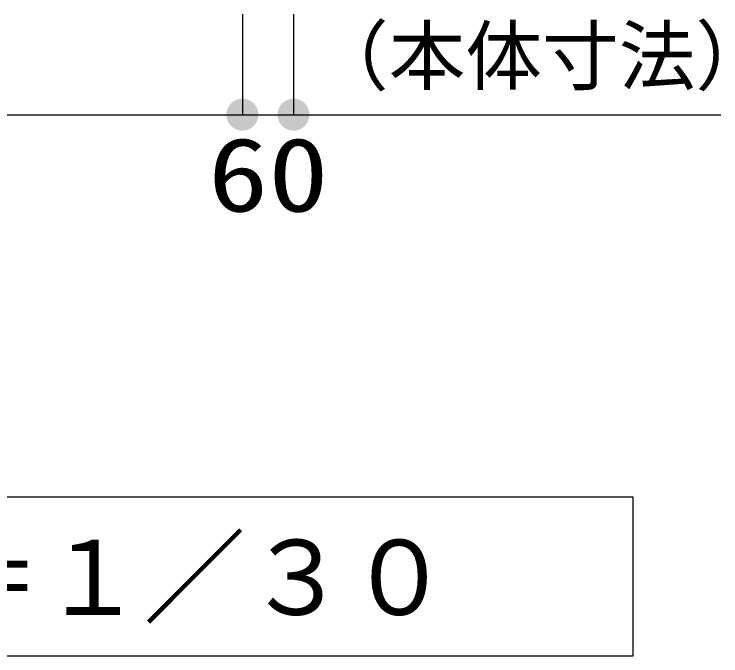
# Model space of a CAD drawing. Units: millimetres, scale not verified. Extents: x -22990 to 8910, y -6308 to 6308.
# Drawn here: x 1229 to 2058, y -4908 to -4156 of the extents above; entities that cross this region are included whole.
import ezdxf
from ezdxf.enums import TextEntityAlignment as Align

# ---------------------------------------------------------------- set-up
doc = ezdxf.new("R2010")
doc.units = ezdxf.units.MM
doc.header["$LTSCALE"] = 30
doc.layers.add('0-3_機器', color=3, linetype='Continuous', lineweight=25)
doc.layers.add('0-F_00クル-フ-6寸法', color=132, linetype='Continuous', lineweight=25)
doc.styles.add('ＭＳ ゴシック', font='')
doc.styles.get('ＭＳ ゴシック').set_extended_font_data('MS Gothic')

msp = doc.modelspace()

# ---------------------------------------------------------------- linework, layer by layer
at = {"layer": '0-3_機器'}
msp.add_lwpolyline([(1955.4, -4908.31), (1955.4, -4722), (-73.93, -4722), (-73.93, -4908.31)], close=True, dxfattribs=at)
at = {"layer": '0-F_00クル-フ-6寸法', "color": 4}
for p, q in [((1496.89, -4155.69), (1496.89, -4273.61)), ((1496.89, -4155.69), (1496.89, -4273.61)), ((1556.89, -4155.69), (1556.89, -4273.61)), ((476.9, -4273.61), (1496.89, -4273.61)), ((1496.89, -4273.61), (1556.89, -4273.61)), ((1547.52, -4273.61), (2058.38, -4273.61))]:
    msp.add_line(p, q, dxfattribs=at)
at = {"layer": '0-F_00クル-フ-6寸法'}
for points in [[(1496.89, -4273.61), (1481.72, -4262.59), (1483.22, -4260.78)], [(1496.89, -4273.61), (1481.72, -4262.59), (1483.22, -4260.78)], [(1496.89, -4273.61), (1483.22, -4260.78), (1484.94, -4259.16)], [(1496.89, -4273.61), (1483.22, -4260.78), (1484.94, -4259.16)], [(1496.89, -4273.61), (1484.94, -4259.16), (1486.85, -4257.78)], [(1496.89, -4273.61), (1484.94, -4259.16), (1486.85, -4257.78)], [(1496.89, -4273.61), (1486.85, -4257.78), (1488.91, -4256.65)], [(1496.89, -4273.61), (1486.85, -4257.78), (1488.91, -4256.65)], [(1496.89, -4273.61), (1488.91, -4256.65), (1491.1, -4255.78)], [(1496.89, -4273.61), (1488.91, -4256.65), (1491.1, -4255.78)], [(1496.89, -4273.61), (1491.1, -4255.78), (1493.38, -4255.19)], [(1496.89, -4273.61), (1491.1, -4255.78), (1493.38, -4255.19)], [(1496.89, -4273.61), (1493.38, -4255.19), (1495.71, -4254.9)], [(1496.89, -4273.61), (1493.38, -4255.19), (1495.71, -4254.9)], [(1496.89, -4273.61), (1495.71, -4254.9), (1498.07, -4254.9)], [(1496.89, -4273.61), (1495.71, -4254.9), (1498.07, -4254.9)], [(1496.89, -4273.61), (1498.07, -4254.9), (1500.41, -4255.19)], [(1496.89, -4273.61), (1498.07, -4254.9), (1500.41, -4255.19)], [(1496.89, -4273.61), (1500.41, -4255.19), (1502.69, -4255.78)], [(1496.89, -4273.61), (1500.41, -4255.19), (1502.69, -4255.78)], [(1496.89, -4273.61), (1502.69, -4255.78), (1504.88, -4256.65)], [(1496.89, -4273.61), (1502.69, -4255.78), (1504.88, -4256.65)], [(1496.89, -4273.61), (1504.88, -4256.65), (1506.94, -4257.78)], [(1496.89, -4273.61), (1504.88, -4256.65), (1506.94, -4257.78)], [(1496.89, -4273.61), (1506.94, -4257.78), (1508.84, -4259.16)], [(1496.89, -4273.61), (1506.94, -4257.78), (1508.84, -4259.16)], [(1496.89, -4273.61), (1508.84, -4259.16), (1510.56, -4260.78)], [(1496.89, -4273.61), (1508.84, -4259.16), (1510.56, -4260.78)], [(1496.89, -4273.61), (1510.56, -4260.78), (1512.06, -4262.59)], [(1496.89, -4273.61), (1510.56, -4260.78), (1512.06, -4262.59)], [(1556.89, -4273.61), (1541.72, -4262.59), (1543.22, -4260.78)], [(1556.89, -4273.61), (1543.22, -4260.78), (1544.94, -4259.16)], [(1556.89, -4273.61), (1544.94, -4259.16), (1546.85, -4257.78)], [(1556.89, -4273.61), (1546.85, -4257.78), (1548.91, -4256.65)], [(1556.89, -4273.61), (1548.91, -4256.65), (1551.1, -4255.78)], [(1556.89, -4273.61), (1551.1, -4255.78), (1553.38, -4255.19)], [(1556.89, -4273.61), (1553.38, -4255.19), (1555.71, -4254.9)], [(1556.89, -4273.61), (1555.71, -4254.9), (1558.07, -4254.9)], [(1556.89, -4273.61), (1558.07, -4254.9), (1560.41, -4255.19)], [(1556.89, -4273.61), (1560.41, -4255.19), (1562.69, -4255.78)], [(1556.89, -4273.61), (1562.69, -4255.78), (1564.88, -4256.65)], [(1556.89, -4273.61), (1564.88, -4256.65), (1566.94, -4257.78)], [(1556.89, -4273.61), (1566.94, -4257.78), (1568.84, -4259.16)], [(1556.89, -4273.61), (1568.84, -4259.16), (1570.56, -4260.78)], [(1556.89, -4273.61), (1570.56, -4260.78), (1572.06, -4262.59)], [(1496.89, -4273.61), (1478.29, -4271.26), (1478.73, -4268.95)], [(1496.89, -4273.61), (1478.29, -4271.26), (1478.73, -4268.95)], [(1496.89, -4273.61), (1478.73, -4268.95), (1479.46, -4266.71)], [(1496.89, -4273.61), (1478.73, -4268.95), (1479.46, -4266.71)], [(1496.89, -4273.61), (1479.46, -4266.71), (1480.46, -4264.58)], [(1496.89, -4273.61), (1479.46, -4266.71), (1480.46, -4264.58)], [(1496.89, -4273.61), (1480.46, -4264.58), (1481.72, -4262.59)], [(1496.89, -4273.61), (1480.46, -4264.58), (1481.72, -4262.59)], [(1496.89, -4273.61), (1512.06, -4262.59), (1513.32, -4264.58)], [(1496.89, -4273.61), (1512.06, -4262.59), (1513.32, -4264.58)], [(1496.89, -4273.61), (1513.32, -4264.58), (1514.33, -4266.71)], [(1496.89, -4273.61), (1513.32, -4264.58), (1514.33, -4266.71)], [(1496.89, -4273.61), (1514.33, -4266.71), (1515.05, -4268.95)], [(1496.89, -4273.61), (1514.33, -4266.71), (1515.05, -4268.95)], [(1496.89, -4273.61), (1515.05, -4268.95), (1515.49, -4271.26)], [(1496.89, -4273.61), (1515.05, -4268.95), (1515.49, -4271.26)], [(1556.89, -4273.61), (1538.29, -4271.26), (1538.73, -4268.95)], [(1556.89, -4273.61), (1538.73, -4268.95), (1539.46, -4266.71)], [(1556.89, -4273.61), (1539.46, -4266.71), (1540.46, -4264.58)], [(1556.89, -4273.61), (1540.46, -4264.58), (1541.72, -4262.59)], [(1556.89, -4273.61), (1572.06, -4262.59), (1573.32, -4264.58)], [(1556.89, -4273.61), (1573.32, -4264.58), (1574.33, -4266.71)], [(1556.89, -4273.61), (1574.33, -4266.71), (1575.05, -4268.95)], [(1556.89, -4273.61), (1575.05, -4268.95), (1575.49, -4271.26)], [(1496.89, -4273.61), (1478.14, -4273.61), (1478.29, -4271.26)], [(1496.89, -4273.61), (1478.14, -4273.61), (1478.29, -4271.26)], [(1496.89, -4273.61), (1478.29, -4275.96), (1478.14, -4273.61)], [(1496.89, -4273.61), (1478.29, -4275.96), (1478.14, -4273.61)], [(1496.89, -4273.61), (1478.73, -4278.27), (1478.29, -4275.96)], [(1496.89, -4273.61), (1478.73, -4278.27), (1478.29, -4275.96)], [(1496.89, -4273.61), (1479.46, -4280.51), (1478.73, -4278.27)], [(1496.89, -4273.61), (1479.46, -4280.51), (1478.73, -4278.27)], [(1496.89, -4273.61), (1480.46, -4282.64), (1479.46, -4280.51)], [(1496.89, -4273.61), (1480.46, -4282.64), (1479.46, -4280.51)], [(1496.89, -4273.61), (1481.72, -4284.63), (1480.46, -4282.64)], [(1496.89, -4273.61), (1481.72, -4284.63), (1480.46, -4282.64)], [(1496.89, -4273.61), (1483.22, -4286.45), (1481.72, -4284.63)], [(1496.89, -4273.61), (1483.22, -4286.45), (1481.72, -4284.63)], [(1496.89, -4273.61), (1484.94, -4288.06), (1483.22, -4286.45)], [(1496.89, -4273.61), (1484.94, -4288.06), (1483.22, -4286.45)], [(1496.89, -4273.61), (1486.85, -4289.44), (1484.94, -4288.06)], [(1496.89, -4273.61), (1486.85, -4289.44), (1484.94, -4288.06)], [(1496.89, -4273.61), (1488.91, -4290.58), (1486.85, -4289.44)], [(1496.89, -4273.61), (1488.91, -4290.58), (1486.85, -4289.44)], [(1496.89, -4273.61), (1491.1, -4291.44), (1488.91, -4290.58)], [(1496.89, -4273.61), (1491.1, -4291.44), (1488.91, -4290.58)], [(1496.89, -4273.61), (1493.38, -4292.03), (1491.1, -4291.44)], [(1496.89, -4273.61), (1493.38, -4292.03), (1491.1, -4291.44)], [(1496.89, -4273.61), (1495.71, -4292.32), (1493.38, -4292.03)], [(1496.89, -4273.61), (1495.71, -4292.32), (1493.38, -4292.03)], [(1496.89, -4273.61), (1498.07, -4292.32), (1495.71, -4292.32)], [(1496.89, -4273.61), (1498.07, -4292.32), (1495.71, -4292.32)], [(1496.89, -4273.61), (1515.49, -4271.26), (1515.64, -4273.61)], [(1496.89, -4273.61), (1515.49, -4271.26), (1515.64, -4273.61)], [(1496.89, -4273.61), (1500.41, -4292.03), (1498.07, -4292.32)], [(1496.89, -4273.61), (1502.69, -4291.44), (1500.41, -4292.03)], [(1496.89, -4273.61), (1504.88, -4290.58), (1502.69, -4291.44)], [(1496.89, -4273.61), (1506.94, -4289.44), (1504.88, -4290.58)], [(1496.89, -4273.61), (1508.84, -4288.06), (1506.94, -4289.44)], [(1496.89, -4273.61), (1510.56, -4286.45), (1508.84, -4288.06)], [(1496.89, -4273.61), (1512.06, -4284.63), (1510.56, -4286.45)], [(1496.89, -4273.61), (1513.32, -4282.64), (1512.06, -4284.63)], [(1496.89, -4273.61), (1514.33, -4280.51), (1513.32, -4282.64)], [(1496.89, -4273.61), (1515.05, -4278.27), (1514.33, -4280.51)], [(1496.89, -4273.61), (1515.49, -4275.96), (1515.05, -4278.27)], [(1496.89, -4273.61), (1515.64, -4273.61), (1515.49, -4275.96)], [(1496.89, -4273.61), (1500.41, -4292.03), (1498.07, -4292.32)], [(1496.89, -4273.61), (1502.69, -4291.44), (1500.41, -4292.03)], [(1496.89, -4273.61), (1504.88, -4290.58), (1502.69, -4291.44)], [(1496.89, -4273.61), (1506.94, -4289.44), (1504.88, -4290.58)], [(1496.89, -4273.61), (1508.84, -4288.06), (1506.94, -4289.44)], [(1496.89, -4273.61), (1510.56, -4286.45), (1508.84, -4288.06)], [(1496.89, -4273.61), (1512.06, -4284.63), (1510.56, -4286.45)], [(1496.89, -4273.61), (1513.32, -4282.64), (1512.06, -4284.63)], [(1496.89, -4273.61), (1514.33, -4280.51), (1513.32, -4282.64)], [(1496.89, -4273.61), (1515.05, -4278.27), (1514.33, -4280.51)], [(1496.89, -4273.61), (1515.49, -4275.96), (1515.05, -4278.27)], [(1496.89, -4273.61), (1515.64, -4273.61), (1515.49, -4275.96)], [(1556.89, -4273.61), (1538.14, -4273.61), (1538.29, -4271.26)], [(1556.89, -4273.61), (1538.29, -4275.96), (1538.14, -4273.61)], [(1556.89, -4273.61), (1538.73, -4278.27), (1538.29, -4275.96)], [(1556.89, -4273.61), (1539.46, -4280.51), (1538.73, -4278.27)], [(1556.89, -4273.61), (1540.46, -4282.64), (1539.46, -4280.51)], [(1556.89, -4273.61), (1541.72, -4284.63), (1540.46, -4282.64)], [(1556.89, -4273.61), (1543.22, -4286.45), (1541.72, -4284.63)], [(1556.89, -4273.61), (1544.94, -4288.06), (1543.22, -4286.45)], [(1556.89, -4273.61), (1546.85, -4289.44), (1544.94, -4288.06)], [(1556.89, -4273.61), (1548.91, -4290.58), (1546.85, -4289.44)], [(1556.89, -4273.61), (1551.1, -4291.44), (1548.91, -4290.58)], [(1556.89, -4273.61), (1553.38, -4292.03), (1551.1, -4291.44)], [(1556.89, -4273.61), (1555.71, -4292.32), (1553.38, -4292.03)], [(1556.89, -4273.61), (1558.07, -4292.32), (1555.71, -4292.32)], [(1556.89, -4273.61), (1575.49, -4271.26), (1575.64, -4273.61)], [(1556.89, -4273.61), (1560.41, -4292.03), (1558.07, -4292.32)], [(1556.89, -4273.61), (1562.69, -4291.44), (1560.41, -4292.03)], [(1556.89, -4273.61), (1564.88, -4290.58), (1562.69, -4291.44)], [(1556.89, -4273.61), (1566.94, -4289.44), (1564.88, -4290.58)], [(1556.89, -4273.61), (1568.84, -4288.06), (1566.94, -4289.44)], [(1556.89, -4273.61), (1570.56, -4286.45), (1568.84, -4288.06)], [(1556.89, -4273.61), (1572.06, -4284.63), (1570.56, -4286.45)], [(1556.89, -4273.61), (1573.32, -4282.64), (1572.06, -4284.63)], [(1556.89, -4273.61), (1574.33, -4280.51), (1573.32, -4282.64)], [(1556.89, -4273.61), (1575.05, -4278.27), (1574.33, -4280.51)], [(1556.89, -4273.61), (1575.49, -4275.96), (1575.05, -4278.27)], [(1556.89, -4273.61), (1575.64, -4273.61), (1575.49, -4275.96)]]:
    msp.add_solid(points, dxfattribs=at)

# ---------------------------------------------------------------- texts
at = {"layer": '0-3_機器', "color": 4, "style": 'ＭＳ ゴシック'}
msp.add_text('Ｓ＝１／３０', height=87.98, dxfattribs=at).set_placement((1020.87, -4886.61), align=Align.BOTTOM_LEFT)
at = {"layer": '0-F_00クル-フ-6寸法', "color": 4, "style": 'ＭＳ ゴシック'}
msp.add_text('（本体寸法）', height=65.98, dxfattribs=at).set_placement((1578.57, -4257.42), align=Align.BOTTOM_LEFT)
at = {"layer": '0-F_00クル-フ-6寸法', "color": 3, "style": 'ＭＳ ゴシック', "width": 1.2}
msp.add_text('60', height=86.66, dxfattribs=at).set_placement((1456.61, -4413.24), align=Align.BOTTOM_LEFT)

doc.saveas('drawing.dxf')
